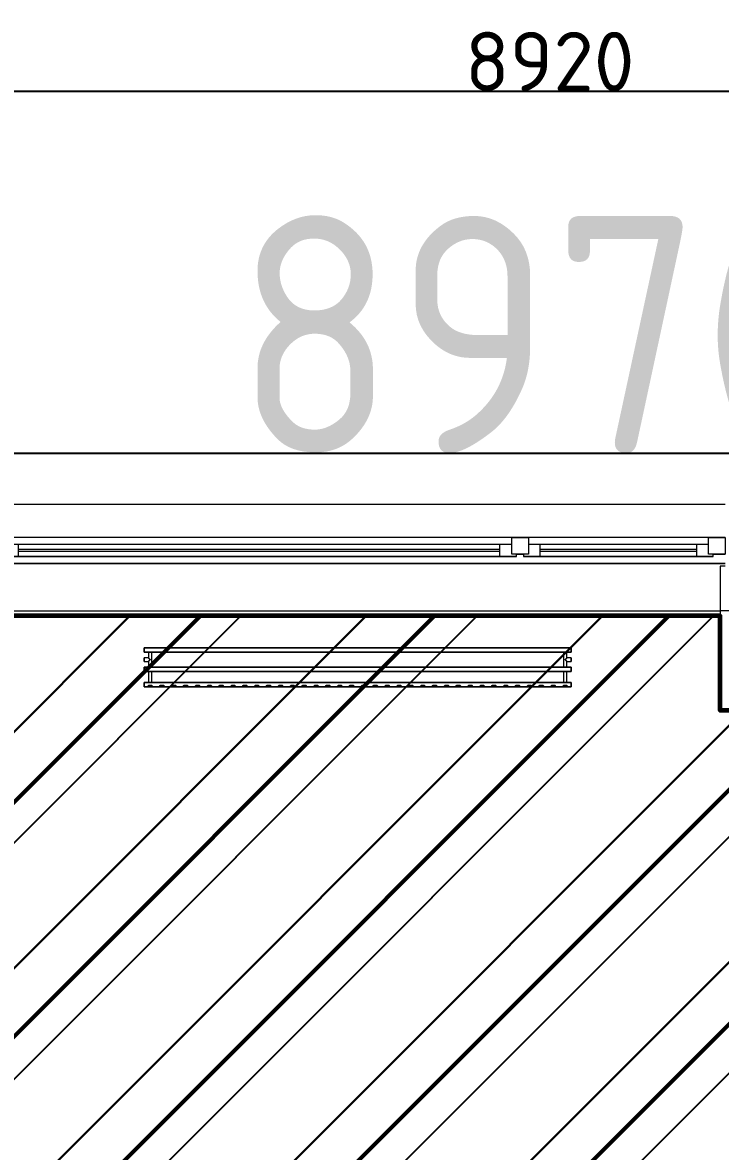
# Model space of a CAD drawing. Header units: millimetres. Extents: x -213911 to 415037, y -3642 to 107391.
# Drawn here: x 44762 to 47705, y 24484 to 29245 of the extents above; entities that cross this region are included whole.
import ezdxf

# ---------------------------------------------------------------- set-up
doc = ezdxf.new("R2010")
doc.units = ezdxf.units.MM
for name, color, linetype, lineweight in [('2)CF1', 5, 'Continuous', 30), ('7.20) Демонтаж монтаж', 5, 'Continuous', 60), ('7.4) Одноур. пот. с утеплителем.', 6, 'Continuous', 50), ('7.5.2) Окраска опуска белая', 220, 'Continuous', 60), ('A-FLOR', 7, 'Continuous', 9), ('A-GLAZ', 7, 'Continuous', 9), ('A-GLAZ-1', 7, 'Continuous', 5), ('A-WALL', 7, 'Continuous', 5), ('I-WALL', 7, 'Continuous', 5)]:
    doc.layers.add(name, color=color, linetype=linetype, lineweight=lineweight)
doc.layers.add('3) CF3 монтаж', color=152, linetype='Continuous')
for name, color, linetype, lineweight, true_color in [('A-WALL-1', 9, 'Continuous', 5, 0x808080), ('A-WALL-FNSH-1', 9, 'Continuous', 5, 0x808080), ('M-EQPM-1', 7, 'Continuous', 9, 0xb2b2b2)]:
    doc.layers.add(name, color=color, linetype=linetype, lineweight=lineweight, true_color=true_color)
doc.styles.add('ISOCPEUR', font='isocpeur.ttf', dxfattribs={"height": 250})
doc.styles.add('ISOCPEUR_4', font='isocpeur.ttf', dxfattribs={"width": 0.9, "height": 1000})
doc.dimstyles.new('ISO-2_0_0_9К_Средний_округл2_1', dxfattribs={"dimscale": 304.8, "dimtxt": 995.981176, "dimasz": 2.46063, "dimexe": 1.968504, "dimexo": 0, "dimgap": 0, "dimtad": 1, "dimdec": 0, "dimrnd": 10, "dimzin": 0, "dimdsep": 46, "dimtxsty": 'ISOCPEUR_4', "dimblk1": 'OBLIQUE', "dimblk2": 'OBLIQUE', "dimsah": 1, "dimcen": 0.09, "dimdle": 1.968504, "dimazin": 0, "dimtfac": 1, "dimtdec": 4, "dimtix": 1, "dimtmove": 0, "dimatfit": 3, "dimfxl": 1, "dimtvp": 1, "dimtolj": 1, "dimtzin": 0, "dimarcsym": 2})
doc.dimstyles.new('ISO-2_5_0_9К_БОЛЬШОЙ_1', dxfattribs={"dimscale": 304.8, "dimtxt": 248.995294, "dimasz": 0.492126, "dimexe": 0.393701, "dimexo": 0.984252, "dimgap": 0, "dimtad": 1, "dimdec": 0, "dimrnd": 10, "dimzin": 0, "dimdsep": 46, "dimtxsty": 'ISOCPEUR', "dimblk1": 'OBLIQUE', "dimblk2": 'OBLIQUE', "dimsah": 1, "dimcen": 0.09, "dimdle": 0.393701, "dimazin": 0, "dimtfac": 1, "dimtdec": 4, "dimtix": 1, "dimtmove": 2, "dimatfit": 3, "dimfxl": 1, "dimtvp": 1, "dimtolj": 1, "dimtzin": 0, "dimarcsym": 2})

# ---------------------------------------------------------------- blocks, each defined once
blk = doc.blocks.new('120_Окно_СКБ_2Ст - 120_Окно_СКБ_2Ст 3100х2500 _мал_створка слева_-22273855-Объем проектирования 1 этажа')
at = {"layer": 'A-GLAZ'}
for p, q in [((-1550, -75), (-1550, -5)), ((-1550, -5), (-1480, -5)), ((-1480, -5), (-1480, -75)), ((650, -35), (-1480, -35)), ((-1480, -35), (-1480, -75)), ((-1430, -85), (-1430, -35)), ((600, -85), (600, -35)), ((650, -75), (650, -5)), ((650, -5), (720, -5)), ((650, -75), (650, -35)), ((720, -5), (720, -75)), ((1480, -35), (720, -35)), ((720, -35), (720, -75)), ((770, -85), (770, -35)), ((1430, -85), (1430, -35)), ((1480, -75), (1480, -5)), ((1480, -5), (1550, -5)), ((1480, -75), (1480, -35)), ((1550, -5), (1550, -75)), ((-1480, -75), (-1550, -75)), ((-1480, -75), (-1500, -75)), ((-1500, -75), (-1500, -85)), ((-1500, -85), (670, -85)), ((670, -85), (-1500, -85)), ((720, -75), (650, -75)), ((670, -75), (650, -75)), ((670, -85), (670, -75)), ((720, -75), (700, -75)), ((700, -75), (700, -85)), ((700, -85), (1500, -85)), ((1500, -85), (700, -85)), ((1550, -75), (1480, -75)), ((1500, -75), (1480, -75)), ((1500, -85), (1500, -75))]:
    blk.add_line(p, q, dxfattribs=at)
at = {"layer": 'A-GLAZ-1'}
for p, q in [((1550, -5), (-1550, -5)), ((-1550, -75), (-1500, -75)), ((-1430, -55), (600, -55)), ((600, -65), (-1430, -65)), ((670, -75), (700, -75)), ((770, -55), (1430, -55)), ((1430, -65), (770, -65)), ((1500, -75), (1550, -75))]:
    blk.add_line(p, q, dxfattribs=at)
blk = doc.blocks.new('radiator_prado_classic_z_tip_30_po exemplyaru - Classic Z Тип 30-500-V248-Объем проектирования 1 этажа')
at = {"layer": 'M-EQPM-1'}
for p, q in [((0, 228), (0, 210)), ((1800, 228), (0, 228)), ((0, 210), (0, 228)), ((0, 228), (12.5, 228)), ((0, 210), (1800, 210)), ((17.8, 210), (0, 210)), ((12.5, 228), (37.5, 228)), ((37.5, 228), (12.5, 228)), ((12.5, 228), (37.5, 228)), ((12.5, 228), (17.5, 223)), ((12.5, 228), (17.5, 223)), ((32.5, 223), (17.5, 223)), ((17.5, 223), (32.5, 223)), ((17.5, 210), (17.5, 164)), ((17.5, 210), (17.5, 164)), ((17.8, 210), (17.5, 210)), ((17.5, 210), (17.8, 210)), ((17.8, 210), (17.5, 210)), ((17.5, 210), (32.5, 210)), ((32.2, 210), (17.8, 210)), ((17.8, 210), (32.2, 210)), ((32.2, 210), (17.8, 210)), ((32.5, 210), (32.2, 210)), ((32.2, 210), (32.5, 210)), ((32.5, 210), (32.2, 210)), ((1767.8, 210), (32.2, 210)), ((32.5, 223), (37.5, 228)), ((37.5, 228), (32.5, 223)), ((32.5, 164), (32.5, 210)), ((32.5, 164), (32.5, 210)), ((37.5, 228), (62.5, 228)), ((62.5, 228), (87.5, 228)), ((87.5, 228), (62.5, 228)), ((62.5, 228), (87.5, 228)), ((62.5, 228), (67.5, 223)), ((62.5, 228), (67.5, 223)), ((82.5, 223), (67.5, 223)), ((67.5, 223), (82.5, 223)), ((82.5, 223), (87.5, 228)), ((87.5, 228), (82.5, 223)), ((87.5, 228), (112.5, 228)), ((112.5, 228), (137.5, 228)), ((137.5, 228), (112.5, 228)), ((112.5, 228), (137.5, 228)), ((112.5, 228), (117.5, 223)), ((112.5, 228), (117.5, 223)), ((132.5, 223), (117.5, 223)), ((117.5, 223), (132.5, 223)), ((132.5, 223), (137.5, 228)), ((137.5, 228), (132.5, 223)), ((137.5, 228), (162.5, 228)), ((162.5, 228), (187.5, 228)), ((187.5, 228), (162.5, 228)), ((162.5, 228), (187.5, 228)), ((162.5, 228), (167.5, 223)), ((162.5, 228), (167.5, 223)), ((182.5, 223), (167.5, 223)), ((167.5, 223), (182.5, 223)), ((182.5, 223), (187.5, 228)), ((187.5, 228), (182.5, 223)), ((187.5, 228), (212.5, 228)), ((212.5, 228), (237.5, 228)), ((237.5, 228), (212.5, 228)), ((212.5, 228), (237.5, 228)), ((212.5, 228), (217.5, 223)), ((212.5, 228), (217.5, 223)), ((232.5, 223), (217.5, 223)), ((217.5, 223), (232.5, 223)), ((232.5, 223), (237.5, 228)), ((237.5, 228), (232.5, 223)), ((237.5, 228), (262.5, 228)), ((262.5, 228), (287.5, 228)), ((287.5, 228), (262.5, 228)), ((262.5, 228), (287.5, 228)), ((262.5, 228), (267.5, 223)), ((262.5, 228), (267.5, 223)), ((282.5, 223), (267.5, 223)), ((267.5, 223), (282.5, 223)), ((282.5, 223), (287.5, 228)), ((287.5, 228), (282.5, 223)), ((287.5, 228), (312.5, 228)), ((312.5, 228), (337.5, 228)), ((337.5, 228), (312.5, 228)), ((312.5, 228), (337.5, 228)), ((312.5, 228), (317.5, 223)), ((312.5, 228), (317.5, 223)), ((332.5, 223), (317.5, 223)), ((317.5, 223), (332.5, 223)), ((332.5, 223), (337.5, 228)), ((337.5, 228), (332.5, 223)), ((337.5, 228), (362.5, 228)), ((362.5, 228), (387.5, 228)), ((387.5, 228), (362.5, 228)), ((362.5, 228), (387.5, 228)), ((362.5, 228), (367.5, 223)), ((362.5, 228), (367.5, 223)), ((382.5, 223), (367.5, 223)), ((367.5, 223), (382.5, 223)), ((382.5, 223), (387.5, 228)), ((387.5, 228), (382.5, 223)), ((387.5, 228), (412.5, 228)), ((412.5, 228), (437.5, 228)), ((437.5, 228), (412.5, 228)), ((412.5, 228), (437.5, 228)), ((412.5, 228), (417.5, 223)), ((412.5, 228), (417.5, 223)), ((432.5, 223), (417.5, 223)), ((417.5, 223), (432.5, 223)), ((432.5, 223), (437.5, 228)), ((437.5, 228), (432.5, 223)), ((437.5, 228), (462.5, 228)), ((462.5, 228), (487.5, 228)), ((487.5, 228), (462.5, 228)), ((462.5, 228), (487.5, 228)), ((462.5, 228), (467.5, 223)), ((462.5, 228), (467.5, 223)), ((482.5, 223), (467.5, 223)), ((467.5, 223), (482.5, 223)), ((482.5, 223), (487.5, 228)), ((487.5, 228), (482.5, 223)), ((487.5, 228), (512.5, 228)), ((512.5, 228), (537.5, 228)), ((537.5, 228), (512.5, 228)), ((512.5, 228), (537.5, 228)), ((512.5, 228), (517.5, 223)), ((512.5, 228), (517.5, 223)), ((532.5, 223), (517.5, 223)), ((517.5, 223), (532.5, 223)), ((532.5, 223), (537.5, 228)), ((537.5, 228), (532.5, 223)), ((537.5, 228), (562.5, 228)), ((562.5, 228), (587.5, 228)), ((587.5, 228), (562.5, 228)), ((562.5, 228), (587.5, 228)), ((562.5, 228), (567.5, 223)), ((562.5, 228), (567.5, 223)), ((582.5, 223), (567.5, 223)), ((567.5, 223), (582.5, 223)), ((582.5, 223), (587.5, 228)), ((587.5, 228), (582.5, 223)), ((587.5, 228), (612.5, 228)), ((612.5, 228), (637.5, 228)), ((637.5, 228), (612.5, 228)), ((612.5, 228), (637.5, 228)), ((612.5, 228), (617.5, 223)), ((612.5, 228), (617.5, 223)), ((632.5, 223), (617.5, 223)), ((617.5, 223), (632.5, 223)), ((632.5, 223), (637.5, 228)), ((637.5, 228), (632.5, 223)), ((637.5, 228), (662.5, 228)), ((662.5, 228), (687.5, 228)), ((687.5, 228), (662.5, 228)), ((662.5, 228), (687.5, 228)), ((662.5, 228), (667.5, 223)), ((662.5, 228), (667.5, 223)), ((682.5, 223), (667.5, 223)), ((667.5, 223), (682.5, 223)), ((682.5, 223), (687.5, 228)), ((687.5, 228), (682.5, 223)), ((687.5, 228), (712.5, 228)), ((712.5, 228), (737.5, 228)), ((737.5, 228), (712.5, 228)), ((712.5, 228), (737.5, 228)), ((712.5, 228), (717.5, 223)), ((712.5, 228), (717.5, 223)), ((732.5, 223), (717.5, 223)), ((717.5, 223), (732.5, 223)), ((732.5, 223), (737.5, 228)), ((737.5, 228), (732.5, 223)), ((737.5, 228), (762.5, 228)), ((762.5, 228), (787.5, 228)), ((787.5, 228), (762.5, 228)), ((762.5, 228), (787.5, 228)), ((762.5, 228), (767.5, 223)), ((762.5, 228), (767.5, 223)), ((782.5, 223), (767.5, 223)), ((767.5, 223), (782.5, 223)), ((782.5, 223), (787.5, 228)), ((787.5, 228), (782.5, 223)), ((787.5, 228), (812.5, 228)), ((812.5, 228), (837.5, 228)), ((837.5, 228), (812.5, 228)), ((812.5, 228), (837.5, 228)), ((812.5, 228), (817.5, 223)), ((812.5, 228), (817.5, 223)), ((832.5, 223), (817.5, 223)), ((817.5, 223), (832.5, 223)), ((832.5, 223), (837.5, 228)), ((837.5, 228), (832.5, 223)), ((837.5, 228), (862.5, 228)), ((862.5, 228), (887.5, 228)), ((887.5, 228), (862.5, 228)), ((862.5, 228), (887.5, 228)), ((862.5, 228), (867.5, 223)), ((862.5, 228), (867.5, 223)), ((882.5, 223), (867.5, 223)), ((867.5, 223), (882.5, 223)), ((882.5, 223), (887.5, 228)), ((887.5, 228), (882.5, 223)), ((887.5, 228), (912.5, 228)), ((937.5, 228), (912.5, 228)), ((912.5, 228), (937.5, 228)), ((912.5, 228), (917.5, 223)), ((912.5, 228), (917.5, 223)), ((913.9, 228), (937.5, 228)), ((932.5, 223), (917.5, 223)), ((917.5, 223), (932.5, 223)), ((932.5, 223), (937.5, 228)), ((937.5, 228), (932.5, 223)), ((937.5, 228), (962.5, 228)), ((962.5, 228), (987.5, 228)), ((987.5, 228), (962.5, 228)), ((962.5, 228), (987.5, 228)), ((962.5, 228), (967.5, 223)), ((962.5, 228), (967.5, 223)), ((982.5, 223), (967.5, 223)), ((967.5, 223), (982.5, 223)), ((982.5, 223), (987.5, 228)), ((987.5, 228), (982.5, 223)), ((987.5, 228), (1012.5, 228)), ((1012.5, 228), (1037.5, 228)), ((1037.5, 228), (1012.5, 228)), ((1012.5, 228), (1037.5, 228)), ((1012.5, 228), (1017.5, 223)), ((1012.5, 228), (1017.5, 223)), ((1032.5, 223), (1017.5, 223)), ((1017.5, 223), (1032.5, 223)), ((1032.5, 223), (1037.5, 228)), ((1037.5, 228), (1032.5, 223)), ((1037.5, 228), (1062.5, 228)), ((1062.5, 228), (1087.5, 228)), ((1087.5, 228), (1062.5, 228)), ((1062.5, 228), (1087.5, 228)), ((1062.5, 228), (1067.5, 223)), ((1062.5, 228), (1067.5, 223)), ((1082.5, 223), (1067.5, 223)), ((1067.5, 223), (1082.5, 223)), ((1082.5, 223), (1087.5, 228)), ((1087.5, 228), (1082.5, 223)), ((1087.5, 228), (1112.5, 228)), ((1112.5, 228), (1137.5, 228)), ((1137.5, 228), (1112.5, 228)), ((1112.5, 228), (1137.5, 228)), ((1112.5, 228), (1117.5, 223)), ((1112.5, 228), (1117.5, 223)), ((1132.5, 223), (1117.5, 223)), ((1117.5, 223), (1132.5, 223)), ((1132.5, 223), (1137.5, 228)), ((1137.5, 228), (1132.5, 223)), ((1137.5, 228), (1162.5, 228)), ((1162.5, 228), (1187.5, 228)), ((1187.5, 228), (1162.5, 228)), ((1162.5, 228), (1187.5, 228)), ((1162.5, 228), (1167.5, 223)), ((1162.5, 228), (1167.5, 223)), ((1182.5, 223), (1167.5, 223)), ((1167.5, 223), (1182.5, 223)), ((1182.5, 223), (1187.5, 228)), ((1187.5, 228), (1182.5, 223)), ((1187.5, 228), (1212.5, 228)), ((1212.5, 228), (1237.5, 228)), ((1237.5, 228), (1212.5, 228)), ((1212.5, 228), (1237.5, 228)), ((1212.5, 228), (1217.5, 223)), ((1212.5, 228), (1217.5, 223)), ((1232.5, 223), (1217.5, 223)), ((1217.5, 223), (1232.5, 223)), ((1232.5, 223), (1237.5, 228)), ((1237.5, 228), (1232.5, 223)), ((1237.5, 228), (1262.5, 228)), ((1262.5, 228), (1287.5, 228)), ((1287.5, 228), (1262.5, 228)), ((1262.5, 228), (1287.5, 228)), ((1262.5, 228), (1267.5, 223)), ((1262.5, 228), (1267.5, 223)), ((1282.5, 223), (1267.5, 223)), ((1267.5, 223), (1282.5, 223)), ((1282.5, 223), (1287.5, 228)), ((1287.5, 228), (1282.5, 223)), ((1287.5, 228), (1312.5, 228)), ((1312.5, 228), (1337.5, 228)), ((1337.5, 228), (1312.5, 228)), ((1312.5, 228), (1337.5, 228)), ((1312.5, 228), (1317.5, 223)), ((1312.5, 228), (1317.5, 223)), ((1332.5, 223), (1317.5, 223)), ((1317.5, 223), (1332.5, 223)), ((1332.5, 223), (1337.5, 228)), ((1337.5, 228), (1332.5, 223)), ((1337.5, 228), (1362.5, 228)), ((1362.5, 228), (1387.5, 228)), ((1387.5, 228), (1362.5, 228)), ((1362.5, 228), (1387.5, 228)), ((1362.5, 228), (1367.5, 223)), ((1362.5, 228), (1367.5, 223)), ((1382.5, 223), (1367.5, 223)), ((1367.5, 223), (1382.5, 223)), ((1382.5, 223), (1387.5, 228)), ((1387.5, 228), (1382.5, 223)), ((1387.5, 228), (1412.5, 228)), ((1412.5, 228), (1437.5, 228)), ((1437.5, 228), (1412.5, 228)), ((1412.5, 228), (1437.5, 228)), ((1412.5, 228), (1417.5, 223)), ((1412.5, 228), (1417.5, 223)), ((1432.5, 223), (1417.5, 223)), ((1417.5, 223), (1432.5, 223)), ((1432.5, 223), (1437.5, 228)), ((1437.5, 228), (1432.5, 223)), ((1437.5, 228), (1462.5, 228)), ((1462.5, 228), (1487.5, 228)), ((1487.5, 228), (1462.5, 228)), ((1462.5, 228), (1487.5, 228)), ((1462.5, 228), (1467.5, 223)), ((1462.5, 228), (1467.5, 223)), ((1482.5, 223), (1467.5, 223)), ((1467.5, 223), (1482.5, 223)), ((1482.5, 223), (1487.5, 228)), ((1487.5, 228), (1482.5, 223)), ((1487.5, 228), (1512.5, 228)), ((1512.5, 228), (1537.5, 228)), ((1537.5, 228), (1512.5, 228)), ((1512.5, 228), (1537.5, 228)), ((1512.5, 228), (1517.5, 223)), ((1512.5, 228), (1517.5, 223)), ((1532.5, 223), (1517.5, 223)), ((1517.5, 223), (1532.5, 223)), ((1532.5, 223), (1537.5, 228)), ((1537.5, 228), (1532.5, 223)), ((1537.5, 228), (1562.5, 228)), ((1562.5, 228), (1587.5, 228)), ((1587.5, 228), (1562.5, 228)), ((1562.5, 228), (1587.5, 228)), ((1562.5, 228), (1567.5, 223)), ((1562.5, 228), (1567.5, 223)), ((1582.5, 223), (1567.5, 223)), ((1567.5, 223), (1582.5, 223)), ((1582.5, 223), (1587.5, 228)), ((1587.5, 228), (1582.5, 223)), ((1587.5, 228), (1612.5, 228)), ((1612.5, 228), (1637.5, 228)), ((1637.5, 228), (1612.5, 228)), ((1612.5, 228), (1637.5, 228)), ((1612.5, 228), (1617.5, 223)), ((1612.5, 228), (1617.5, 223)), ((1632.5, 223), (1617.5, 223)), ((1617.5, 223), (1632.5, 223)), ((1632.5, 223), (1637.5, 228)), ((1637.5, 228), (1632.5, 223)), ((1637.5, 228), (1662.5, 228)), ((1662.5, 228), (1687.5, 228)), ((1687.5, 228), (1662.5, 228)), ((1662.5, 228), (1687.5, 228)), ((1662.5, 228), (1667.5, 223)), ((1662.5, 228), (1667.5, 223)), ((1682.5, 223), (1667.5, 223)), ((1667.5, 223), (1682.5, 223)), ((1682.5, 223), (1687.5, 228)), ((1687.5, 228), (1682.5, 223)), ((1687.5, 228), (1712.5, 228)), ((1712.5, 228), (1737.5, 228)), ((1737.5, 228), (1712.5, 228)), ((1712.5, 228), (1737.5, 228)), ((1712.5, 228), (1717.5, 223)), ((1712.5, 228), (1717.5, 223)), ((1732.5, 223), (1717.5, 223)), ((1717.5, 223), (1732.5, 223)), ((1732.5, 223), (1737.5, 228)), ((1737.5, 228), (1732.5, 223)), ((1737.5, 228), (1762.5, 228)), ((1762.5, 228), (1787.5, 228)), ((1787.5, 228), (1762.5, 228)), ((1762.5, 228), (1787.5, 228)), ((1762.5, 228), (1767.5, 223)), ((1762.5, 228), (1767.5, 223)), ((1782.5, 223), (1767.5, 223)), ((1767.5, 223), (1782.5, 223)), ((1767.5, 210), (1767.5, 164)), ((1767.5, 210), (1767.5, 164)), ((1767.8, 210), (1767.5, 210)), ((1767.5, 210), (1782.5, 210)), ((1767.8, 210), (1767.5, 210)), ((1767.5, 210), (1767.8, 210)), ((1782.2, 210), (1767.8, 210)), ((1782.2, 210), (1767.8, 210)), ((1767.8, 210), (1782.2, 210)), ((1782.5, 210), (1782.2, 210)), ((1782.5, 210), (1782.2, 210)), ((1782.2, 210), (1782.5, 210)), ((1800, 210), (1782.2, 210)), ((1782.5, 223), (1787.5, 228)), ((1787.5, 228), (1782.5, 223)), ((1782.5, 164), (1782.5, 210)), ((1782.5, 164), (1782.5, 210)), ((1787.5, 228), (1800, 228)), ((1800, 210), (1800, 228)), ((1800, 228), (1800, 210)), ((1800, 164), (0, 164)), ((0, 164), (0, 146)), ((0, 146), (0, 164)), ((0, 164), (17.8, 164)), ((0, 146), (1800, 146)), ((18.5, 146), (0, 146)), ((17.8, 164), (17.5, 164)), ((17.5, 164), (17.8, 164)), ((17.8, 164), (17.5, 164)), ((17.5, 164), (32.5, 164)), ((17.5, 146), (17.5, 121.5)), ((17.5, 146), (17.5, 121.5)), ((17.5, 146), (18.5, 146)), ((18.5, 146), (17.5, 146)), ((17.5, 146), (18.5, 146)), ((32.5, 146), (17.5, 146)), ((32.2, 164), (17.8, 164)), ((17.8, 164), (32.2, 164)), ((32.2, 164), (17.8, 164)), ((18.5, 146), (32.2, 146)), ((32.2, 146), (18.5, 146)), ((18.5, 146), (32.2, 146)), ((32.5, 164), (32.2, 164)), ((32.2, 164), (32.5, 164)), ((32.5, 164), (32.2, 164)), ((32.2, 164), (1767.8, 164)), ((32.2, 146), (32.5, 146)), ((32.5, 146), (32.2, 146)), ((32.2, 146), (32.5, 146)), ((1767.8, 146), (32.2, 146)), ((32.5, 82), (32.5, 146)), ((32.5, 82), (32.5, 146)), ((1767.8, 164), (1767.5, 164)), ((1767.5, 164), (1782.5, 164)), ((1767.8, 164), (1767.5, 164)), ((1767.5, 164), (1767.8, 164)), ((1767.5, 146), (1767.5, 82)), ((1767.5, 146), (1767.5, 82)), ((1767.5, 146), (1767.8, 146)), ((1782.5, 146), (1767.5, 146)), ((1767.5, 146), (1767.8, 146)), ((1767.8, 146), (1767.5, 146)), ((1782.2, 164), (1767.8, 164)), ((1782.2, 164), (1767.8, 164)), ((1767.8, 164), (1782.2, 164)), ((1767.8, 146), (1781.5, 146)), ((1767.8, 146), (1781.5, 146)), ((1781.5, 146), (1767.8, 146)), ((1781.5, 146), (1782.5, 146)), ((1781.5, 146), (1782.5, 146)), ((1782.5, 146), (1781.5, 146)), ((1800, 146), (1781.5, 146)), ((1782.5, 164), (1782.2, 164)), ((1782.5, 164), (1782.2, 164)), ((1782.2, 164), (1782.5, 164)), ((1782.2, 164), (1800, 164)), ((1782.5, 121.5), (1782.5, 146)), ((1782.5, 121.5), (1782.5, 146)), ((1800, 146), (1800, 164)), ((1800, 164), (1800, 146)), ((17.5, 121.5), (0, 121.5)), ((17.5, 121.5), (0, 121.5)), ((0, 121.5), (0, 120.5)), ((0, 106.5), (0, 121.5)), ((0, 120.5), (0, 107.5)), ((0, 120.5), (0, 119.3)), ((0, 114), (0, 120.5)), ((0, 120.5), (0, 120.5)), ((0, 119.3), (0, 117.8)), ((0, 117.8), (0, 114)), ((0, 114), (0, 110.3)), ((0, 107.5), (0, 114)), ((0, 110.3), (0, 108.7)), ((0, 108.7), (0, 107.5)), ((0, 107.5), (0, 106.5)), ((0, 107.5), (0, 107.5)), ((0, 106.5), (17.5, 106.5)), ((0, 106.5), (17.5, 106.5)), ((17.5, 106.5), (17.5, 82)), ((17.5, 106.5), (17.5, 82)), ((1800, 121.5), (1782.5, 121.5)), ((1800, 121.5), (1782.5, 121.5)), ((1782.5, 82), (1782.5, 106.5)), ((1782.5, 106.5), (1800, 106.5)), ((1782.5, 82), (1782.5, 106.5)), ((1782.5, 106.5), (1800, 106.5)), ((1800, 121.5), (1800, 106.5)), ((1800, 120.5), (1800, 121.5)), ((1800, 121.5), (1800, 120.5)), ((1800, 120.5), (1800, 121.5)), ((1800, 107.5), (1800, 120.5)), ((1800, 120.5), (1800, 107.5)), ((1800, 107.5), (1800, 120.5)), ((1800, 106.5), (1800, 107.5)), ((1800, 107.5), (1800, 106.5)), ((1800, 106.5), (1800, 107.5)), ((1800, 82), (0, 82)), ((0, 82), (0, 64)), ((0, 64), (0, 82)), ((0, 82), (18.5, 82)), ((1800, 64), (0, 64)), ((0, 64), (1800, 64)), ((18.5, 82), (17.5, 82)), ((17.5, 82), (18.5, 82)), ((18.5, 82), (17.5, 82)), ((17.5, 82), (32.5, 82)), ((32.2, 82), (18.5, 82)), ((18.5, 82), (32.2, 82)), ((32.2, 82), (18.5, 82)), ((32.5, 82), (32.2, 82)), ((32.2, 82), (32.5, 82)), ((32.5, 82), (32.2, 82)), ((32.2, 82), (1767.8, 82)), ((1767.8, 82), (1767.5, 82)), ((1767.5, 82), (1782.5, 82)), ((1767.8, 82), (1767.5, 82)), ((1767.5, 82), (1767.8, 82)), ((1781.5, 82), (1767.8, 82)), ((1781.5, 82), (1767.8, 82)), ((1767.8, 82), (1781.5, 82)), ((1782.5, 82), (1781.5, 82)), ((1782.5, 82), (1781.5, 82)), ((1781.5, 82), (1782.5, 82)), ((1781.5, 82), (1800, 82)), ((1800, 64), (1800, 82)), ((1800, 82), (1800, 64))]:
    blk.add_line(p, q, dxfattribs=at)
for points, knots in [([(18.5, 120.5), (18.4, 120.6), (18.3, 120.7), (18.1, 120.9), (17.9, 121.1), (17.8, 121.2), (17.7, 121.3), (17.5, 121.5), (17.5, 121.5), (17.5, 121.5)], [0.7142857, 0.7142857, 0.7142857, 0.7142857, 0.75, 0.7857143, 0.8214286, 0.8571429, 0.8928571, 0.9285714, 1, 1, 1, 1]), ([(17.5, 121.5), (17.5, 121.5), (17.5, 121.5), (17.7, 121.3), (17.8, 121.2), (17.9, 121.1), (18.1, 120.9), (18.3, 120.7), (18.4, 120.6), (18.5, 120.5)], [0, 0, 0, 0, 0.0714286, 0.1071429, 0.1428571, 0.1785714, 0.2142857, 0.25, 0.2857143, 0.2857143, 0.2857143, 0.2857143]), ([(17.5, 121.5), (17.5, 121.5), (17.5, 121.5), (17.7, 121.3), (17.8, 121.2), (17.9, 121.1), (18.1, 120.9), (18.3, 120.7), (18.4, 120.6), (18.5, 120.5)], [0, 0, 0, 0, 0.0714286, 0.1071429, 0.1428571, 0.1785714, 0.2142857, 0.25, 0.2857143, 0.2857143, 0.2857143, 0.2857143]), ([(25, 114), (24.5, 114.5), (23.6, 115.4), (22.4, 116.6), (21.6, 117.4), (21.1, 117.9), (20.8, 118.2), (20.5, 118.5), (20.2, 118.8), (19.8, 119.1), (19.6, 119.4), (19.3, 119.7), (19, 120), (18.7, 120.3), (18.5, 120.5), (18.3, 120.7), (18.1, 120.9), (17.9, 121.1), (17.8, 121.2), (17.7, 121.3), (17.5, 121.5), (17.5, 121.5), (17.5, 121.5)], [0, 0, 0, 0, 0.142857, 0.285714, 0.357143, 0.392857, 0.428571, 0.464286, 0.5, 0.535714, 0.571429, 0.607143, 0.642857, 0.678571, 0.714286, 0.75, 0.785714, 0.821429, 0.857143, 0.892857, 0.928571, 1, 1, 1, 1]), ([(17.5, 106.5), (17.5, 106.5), (17.5, 106.5), (17.7, 106.7), (17.8, 106.8), (17.9, 106.9), (18.1, 107.1), (18.3, 107.3), (18.5, 107.5), (18.7, 107.7), (19, 108), (19.3, 108.3), (19.6, 108.6), (19.8, 108.9), (20.3, 109.3), (20.7, 109.7), (21.1, 110.1), (21.6, 110.6), (22.4, 111.4), (23.6, 112.6), (24.5, 113.5), (25, 114)], [0, 0, 0, 0, 0.071429, 0.107143, 0.142857, 0.178571, 0.214286, 0.25, 0.285714, 0.321429, 0.357143, 0.392857, 0.428571, 0.464286, 0.5, 0.571429, 0.607143, 0.642857, 0.714286, 0.857143, 1, 1, 1, 1]), ([(17.5, 106.5), (17.5, 106.5), (17.5, 106.5), (17.7, 106.7), (17.8, 106.8), (17.9, 106.9), (18.1, 107.1), (18.3, 107.3), (18.4, 107.4), (18.5, 107.5)], [0, 0, 0, 0, 0.0714286, 0.1071429, 0.1428571, 0.1785714, 0.2142857, 0.25, 0.2857143, 0.2857143, 0.2857143, 0.2857143]), ([(18.5, 107.5), (18.4, 107.4), (18.3, 107.3), (18.1, 107.1), (17.9, 106.9), (17.8, 106.8), (17.7, 106.7), (17.5, 106.5), (17.5, 106.5), (17.5, 106.5)], [0.7142857, 0.7142857, 0.7142857, 0.7142857, 0.75, 0.7857143, 0.8214286, 0.8571429, 0.8928571, 0.9285714, 1, 1, 1, 1]), ([(18.5, 107.5), (18.4, 107.4), (18.3, 107.3), (18.1, 107.1), (17.9, 106.9), (17.8, 106.8), (17.7, 106.7), (17.5, 106.5), (17.5, 106.5), (17.5, 106.5)], [0.7142857, 0.7142857, 0.7142857, 0.7142857, 0.75, 0.7857143, 0.8214286, 0.8571429, 0.8928571, 0.9285714, 1, 1, 1, 1]), ([(22.1, 116.9), (21.9, 117.1), (21.6, 117.4), (21.1, 117.9), (20.8, 118.2), (20.5, 118.5), (20.2, 118.8), (19.9, 119.2), (19.7, 119.3), (19.6, 119.4)], [0.2857143, 0.2857143, 0.2857143, 0.2857143, 0.3571429, 0.3928571, 0.4285714, 0.4642857, 0.5, 0.5357143, 0.5714286, 0.5714286, 0.5714286, 0.5714286]), ([(19.6, 119.4), (19.7, 119.3), (19.9, 119.2), (20.3, 118.7), (20.7, 118.3), (21.1, 117.9), (21.6, 117.4), (21.9, 117.1), (22.1, 116.9)], [0.4285714, 0.4285714, 0.4285714, 0.4285714, 0.4642857, 0.5, 0.5714286, 0.6071429, 0.6428571, 0.7142857, 0.7142857, 0.7142857, 0.7142857]), ([(19.6, 119.4), (19.7, 119.3), (19.8, 119.1), (20.3, 118.7), (20.7, 118.3), (21.1, 117.9), (21.6, 117.4), (21.9, 117.1), (22.1, 116.9)], [0.4285714, 0.4285714, 0.4285714, 0.4285714, 0.4642857, 0.5, 0.5714286, 0.6071429, 0.6428571, 0.7142857, 0.7142857, 0.7142857, 0.7142857]), ([(19.6, 108.6), (19.7, 108.7), (19.9, 108.8), (20.3, 109.3), (20.7, 109.7), (21.1, 110.1), (21.6, 110.6), (21.9, 110.9), (22.1, 111.1)], [0.4285714, 0.4285714, 0.4285714, 0.4285714, 0.4642857, 0.5, 0.5714286, 0.6071429, 0.6428571, 0.7142857, 0.7142857, 0.7142857, 0.7142857]), ([(22.1, 111.1), (21.9, 110.9), (21.6, 110.6), (21.1, 110.1), (20.8, 109.8), (20.5, 109.5), (20.2, 109.2), (19.9, 108.8), (19.7, 108.7), (19.6, 108.6)], [0.2857143, 0.2857143, 0.2857143, 0.2857143, 0.3571429, 0.3928571, 0.4285714, 0.4642857, 0.5, 0.5357143, 0.5714286, 0.5714286, 0.5714286, 0.5714286]), ([(22.1, 111.1), (21.9, 110.9), (21.6, 110.6), (21.1, 110.1), (20.8, 109.8), (20.5, 109.5), (20.2, 109.2), (19.8, 108.9), (19.7, 108.7), (19.6, 108.6)], [0.2857143, 0.2857143, 0.2857143, 0.2857143, 0.3571429, 0.3928571, 0.4285714, 0.4642857, 0.5, 0.5357143, 0.5714286, 0.5714286, 0.5714286, 0.5714286]), ([(1775, 114), (1775.5, 114.5), (1776.4, 115.4), (1777.6, 116.6), (1778.4, 117.4), (1778.9, 117.9), (1779.2, 118.2), (1779.5, 118.5), (1779.8, 118.8), (1780.1, 119.2), (1780.4, 119.4), (1780.7, 119.7), (1781, 120), (1781.3, 120.3), (1781.5, 120.5), (1781.7, 120.7), (1781.9, 120.9), (1782.1, 121.1), (1782.2, 121.2), (1782.3, 121.3), (1782.5, 121.5), (1782.5, 121.5), (1782.5, 121.5)], [0, 0, 0, 0, 0.142857, 0.285714, 0.357143, 0.392857, 0.428571, 0.464286, 0.5, 0.535714, 0.571429, 0.607143, 0.642857, 0.678571, 0.714286, 0.75, 0.785714, 0.821429, 0.857143, 0.892857, 0.928571, 1, 1, 1, 1]), ([(1782.5, 106.5), (1782.5, 106.5), (1782.5, 106.5), (1782.3, 106.7), (1782.2, 106.8), (1782.1, 106.9), (1781.9, 107.1), (1781.7, 107.3), (1781.5, 107.5), (1781.3, 107.7), (1781, 108), (1780.7, 108.3), (1780.4, 108.6), (1780.1, 108.8), (1779.7, 109.3), (1779.3, 109.7), (1778.9, 110.1), (1778.4, 110.6), (1777.6, 111.4), (1776.4, 112.6), (1775.5, 113.5), (1775, 114)], [0, 0, 0, 0, 0.071429, 0.107143, 0.142857, 0.178571, 0.214286, 0.25, 0.285714, 0.321429, 0.357143, 0.392857, 0.428571, 0.464286, 0.5, 0.571429, 0.607143, 0.642857, 0.714286, 0.857143, 1, 1, 1, 1]), ([(1780.4, 119.4), (1780.3, 119.3), (1780.1, 119.2), (1779.7, 118.7), (1779.3, 118.3), (1778.9, 117.9), (1778.4, 117.4), (1778.1, 117.1), (1777.9, 116.9)], [0.4285714, 0.4285714, 0.4285714, 0.4285714, 0.4642857, 0.5, 0.5714286, 0.6071429, 0.6428571, 0.7142857, 0.7142857, 0.7142857, 0.7142857]), ([(1780.4, 119.4), (1780.3, 119.3), (1780.1, 119.2), (1779.7, 118.7), (1779.3, 118.3), (1778.9, 117.9), (1778.4, 117.4), (1778.1, 117.1), (1777.9, 116.9)], [0.4285714, 0.4285714, 0.4285714, 0.4285714, 0.4642857, 0.5, 0.5714286, 0.6071429, 0.6428571, 0.7142857, 0.7142857, 0.7142857, 0.7142857]), ([(1777.9, 116.9), (1778.1, 117.1), (1778.4, 117.4), (1778.9, 117.9), (1779.2, 118.2), (1779.5, 118.5), (1779.8, 118.8), (1780.1, 119.2), (1780.3, 119.3), (1780.4, 119.4)], [0.2857143, 0.2857143, 0.2857143, 0.2857143, 0.3571429, 0.3928571, 0.4285714, 0.4642857, 0.5, 0.5357143, 0.5714286, 0.5714286, 0.5714286, 0.5714286]), ([(1777.9, 111.1), (1778.1, 110.9), (1778.4, 110.6), (1778.9, 110.1), (1779.2, 109.8), (1779.5, 109.5), (1779.8, 109.2), (1780.1, 108.8), (1780.3, 108.7), (1780.4, 108.6)], [0.2857143, 0.2857143, 0.2857143, 0.2857143, 0.3571429, 0.3928571, 0.4285714, 0.4642857, 0.5, 0.5357143, 0.5714286, 0.5714286, 0.5714286, 0.5714286]), ([(1777.9, 111.1), (1778.1, 110.9), (1778.4, 110.6), (1778.9, 110.1), (1779.2, 109.8), (1779.5, 109.5), (1779.8, 109.2), (1780.1, 108.8), (1780.3, 108.7), (1780.4, 108.6)], [0.2857143, 0.2857143, 0.2857143, 0.2857143, 0.3571429, 0.3928571, 0.4285714, 0.4642857, 0.5, 0.5357143, 0.5714286, 0.5714286, 0.5714286, 0.5714286]), ([(1780.4, 108.6), (1780.3, 108.7), (1780.1, 108.8), (1779.7, 109.3), (1779.3, 109.7), (1778.9, 110.1), (1778.4, 110.6), (1778.1, 110.9), (1777.9, 111.1)], [0.4285714, 0.4285714, 0.4285714, 0.4285714, 0.4642857, 0.5, 0.5714286, 0.6071429, 0.6428571, 0.7142857, 0.7142857, 0.7142857, 0.7142857]), ([(1782.5, 121.5), (1782.5, 121.5), (1782.5, 121.5), (1782.3, 121.3), (1782.2, 121.2), (1782.1, 121.1), (1781.9, 120.9), (1781.7, 120.7), (1781.6, 120.6), (1781.5, 120.5)], [0, 0, 0, 0, 0.0714286, 0.1071429, 0.1428571, 0.1785714, 0.2142857, 0.25, 0.2857143, 0.2857143, 0.2857143, 0.2857143]), ([(1782.5, 121.5), (1782.5, 121.5), (1782.5, 121.5), (1782.3, 121.3), (1782.2, 121.2), (1782.1, 121.1), (1781.9, 120.9), (1781.7, 120.7), (1781.6, 120.6), (1781.5, 120.5)], [0, 0, 0, 0, 0.0714286, 0.1071429, 0.1428571, 0.1785714, 0.2142857, 0.25, 0.2857143, 0.2857143, 0.2857143, 0.2857143]), ([(1781.5, 120.5), (1781.6, 120.6), (1781.7, 120.7), (1781.9, 120.9), (1782.1, 121.1), (1782.2, 121.2), (1782.3, 121.3), (1782.5, 121.5), (1782.5, 121.5), (1782.5, 121.5)], [0.7142857, 0.7142857, 0.7142857, 0.7142857, 0.75, 0.7857143, 0.8214286, 0.8571429, 0.8928571, 0.9285714, 1, 1, 1, 1]), ([(1781.5, 107.5), (1781.6, 107.4), (1781.7, 107.3), (1781.9, 107.1), (1782.1, 106.9), (1782.2, 106.8), (1782.3, 106.7), (1782.5, 106.5), (1782.5, 106.5), (1782.5, 106.5)], [0.7142857, 0.7142857, 0.7142857, 0.7142857, 0.75, 0.7857143, 0.8214286, 0.8571429, 0.8928571, 0.9285714, 1, 1, 1, 1]), ([(1781.5, 107.5), (1781.6, 107.4), (1781.7, 107.3), (1781.9, 107.1), (1782.1, 106.9), (1782.2, 106.8), (1782.3, 106.7), (1782.5, 106.5), (1782.5, 106.5), (1782.5, 106.5)], [0.7142857, 0.7142857, 0.7142857, 0.7142857, 0.75, 0.7857143, 0.8214286, 0.8571429, 0.8928571, 0.9285714, 1, 1, 1, 1]), ([(1782.5, 106.5), (1782.5, 106.5), (1782.5, 106.5), (1782.3, 106.7), (1782.2, 106.8), (1782.1, 106.9), (1781.9, 107.1), (1781.7, 107.3), (1781.6, 107.4), (1781.5, 107.5)], [0, 0, 0, 0, 0.0714286, 0.1071429, 0.1428571, 0.1785714, 0.2142857, 0.25, 0.2857143, 0.2857143, 0.2857143, 0.2857143])]:
    blk.add_open_spline(points, degree=3, knots=knots, dxfattribs=at)
for points in [[(19.6, 119.4), (19.5, 119.5), (19.3, 119.7), (19, 120), (18.7, 120.3), (18.6, 120.4), (18.5, 120.5)], [(18.5, 120.5), (18.6, 120.4), (18.7, 120.3), (19, 120), (19.3, 119.7), (19.5, 119.5), (19.6, 119.4)], [(18.5, 120.5), (18.6, 120.4), (18.7, 120.3), (19, 120), (19.3, 119.7), (19.5, 119.5), (19.6, 119.4)], [(18.5, 107.5), (18.6, 107.6), (18.7, 107.7), (19, 108), (19.3, 108.3), (19.5, 108.5), (19.6, 108.6)], [(19.6, 108.6), (19.5, 108.5), (19.3, 108.3), (19, 108), (18.7, 107.7), (18.6, 107.6), (18.5, 107.5)], [(19.6, 108.6), (19.5, 108.5), (19.3, 108.3), (19, 108), (18.7, 107.7), (18.6, 107.6), (18.5, 107.5)], [(25, 114), (24.5, 114.5), (23.6, 115.4), (22.6, 116.4), (22.1, 116.9)], [(22.1, 116.9), (22.6, 116.4), (23.6, 115.4), (24.5, 114.5), (25, 114)], [(22.1, 116.9), (22.6, 116.4), (23.6, 115.4), (24.5, 114.5), (25, 114)], [(22.1, 111.1), (22.6, 111.6), (23.6, 112.6), (24.5, 113.5), (25, 114)], [(25, 114), (24.5, 113.5), (23.6, 112.6), (22.6, 111.6), (22.1, 111.1)], [(25, 114), (24.5, 113.5), (23.6, 112.6), (22.6, 111.6), (22.1, 111.1)], [(1777.9, 116.9), (1777.4, 116.4), (1776.4, 115.4), (1775.5, 114.5), (1775, 114)], [(1777.9, 116.9), (1777.4, 116.4), (1776.4, 115.4), (1775.5, 114.5), (1775, 114)], [(1775, 114), (1775.5, 114.5), (1776.4, 115.4), (1777.4, 116.4), (1777.9, 116.9)], [(1775, 114), (1775.5, 113.5), (1776.4, 112.6), (1777.4, 111.6), (1777.9, 111.1)], [(1775, 114), (1775.5, 113.5), (1776.4, 112.6), (1777.4, 111.6), (1777.9, 111.1)], [(1777.9, 111.1), (1777.4, 111.6), (1776.4, 112.6), (1775.5, 113.5), (1775, 114)], [(1781.5, 120.5), (1781.4, 120.4), (1781.3, 120.3), (1781, 120), (1780.7, 119.7), (1780.5, 119.5), (1780.4, 119.4)], [(1781.5, 120.5), (1781.4, 120.4), (1781.3, 120.3), (1781, 120), (1780.7, 119.7), (1780.5, 119.5), (1780.4, 119.4)], [(1780.4, 119.4), (1780.5, 119.5), (1780.7, 119.7), (1781, 120), (1781.3, 120.3), (1781.4, 120.4), (1781.5, 120.5)], [(1780.4, 108.6), (1780.5, 108.5), (1780.7, 108.3), (1781, 108), (1781.3, 107.7), (1781.4, 107.6), (1781.5, 107.5)], [(1780.4, 108.6), (1780.5, 108.5), (1780.7, 108.3), (1781, 108), (1781.3, 107.7), (1781.4, 107.6), (1781.5, 107.5)], [(1781.5, 107.5), (1781.4, 107.6), (1781.3, 107.7), (1781, 108), (1780.7, 108.3), (1780.5, 108.5), (1780.4, 108.6)]]:
    blk.add_open_spline(points, degree=3, dxfattribs=at)
blk = doc.blocks.new('_Oblique')
at = {"color": 0, "linetype": 'ByBlock', "lineweight": -2}
blk.add_line((-0.5, -0.5), (0.5, 0.5), dxfattribs=at)
blk = doc.blocks.new('*D2128')
at = {"color": 0, "lineweight": -2, "transparency": 16777216}
for p, q in [((42524.7, 26663.9), (42524.7, 29076.4)), ((51444.7, 26641.9), (51444.7, 29076.4)), ((42404.7, 28956.4), (51564.7, 28956.4))]:
    blk.add_line(p, q, dxfattribs=at)
at = {"layer": 'Defpoints', "color": 0, "transparency": 16777216}
for p in [(51444.7, 28956.4), (42524.7, 26363.9), (51444.7, 26341.9)]:
    blk.add_point(p, dxfattribs=at)
at = {"color": 0, "lineweight": -2, "transparency": 16777216, "xscale": 150, "yscale": 150, "zscale": 150, "rotation": 180}
blk.add_blockref('_Oblique', (42524.7, 28956.4), dxfattribs=at)
at = {"color": 0, "lineweight": -2, "transparency": 16777216, "xscale": 150, "yscale": 150, "zscale": 150}
blk.add_blockref('_Oblique', (51444.7, 28956.4), dxfattribs=at)
at = {"color": 0, "transparency": 16777216, "insert": (46984.7, 29081.4), "char_height": 250, "attachment_point": 5, "style": 'ISOCPEUR'}
blk.add_mtext('\\A1;8920', dxfattribs=at)
blk = doc.blocks.new('*D2164')
at = {"layer": '7.4) Одноур. пот. с утеплителем.', "color": 0, "lineweight": -2, "transparency": 16777216}
for p, q in [((36794.8, 27343.9), (36794.8, 12524.5)), ((42845.2, 26743.9), (36194.8, 26743.9)), ((45995.7, 13124.5), (36194.8, 13124.5))]:
    blk.add_line(p, q, dxfattribs=at)
at = {"layer": 'Defpoints', "color": 0, "transparency": 16777216}
for p in [(42845.2, 26743.9), (36794.8, 13124.5), (45995.7, 13124.5)]:
    blk.add_point(p, dxfattribs=at)
at = {"layer": '7.4) Одноур. пот. с утеплителем.', "color": 0, "lineweight": -2, "transparency": 16777216, "xscale": 750, "yscale": 750, "zscale": 750}
for p, rotation in [((36794.8, 26743.9), 90), ((36794.8, 13124.5), 270)]:
    blk.add_blockref('_Oblique', p, dxfattribs=dict(at, rotation=rotation))
at = {"layer": '7.4) Одноур. пот. с утеплителем.', "color": 0, "lineweight": 25, "transparency": 16777216, "insert": (36294.8, 19934.2), "char_height": 1000, "attachment_point": 5, "rotation": 90, "style": 'ISOCPEUR_4'}
blk.add_mtext('\\A1;13620', dxfattribs=at)
blk = doc.blocks.new('*D2166')
at = {"layer": '7.4) Одноур. пот. с утеплителем.', "color": 0, "lineweight": -2, "transparency": 16777216}
for p, q in [((42464.7, 26343.9), (42464.7, 28029.8)), ((51436.7, 26341.9), (51436.7, 28029.8)), ((41864.7, 27429.8), (52036.7, 27429.8))]:
    blk.add_line(p, q, dxfattribs=at)
at = {"layer": 'Defpoints', "color": 0, "transparency": 16777216}
for p in [(51436.7, 27429.8), (42464.7, 26343.9), (51436.7, 26341.9)]:
    blk.add_point(p, dxfattribs=at)
at = {"layer": '7.4) Одноур. пот. с утеплителем.', "color": 0, "lineweight": -2, "transparency": 16777216, "xscale": 750, "yscale": 750, "zscale": 750, "rotation": 180}
blk.add_blockref('_Oblique', (42464.7, 27429.8), dxfattribs=at)
at = {"layer": '7.4) Одноур. пот. с утеплителем.', "color": 0, "lineweight": -2, "transparency": 16777216, "xscale": 750, "yscale": 750, "zscale": 750}
blk.add_blockref('_Oblique', (51436.7, 27429.8), dxfattribs=at)
at = {"layer": '7.4) Одноур. пот. с утеплителем.', "color": 0, "lineweight": 25, "transparency": 16777216, "insert": (46950.7, 27929.8), "char_height": 1000, "attachment_point": 5, "style": 'ISOCPEUR_4'}
blk.add_mtext('\\A1;8970', dxfattribs=at)

msp = doc.modelspace()

# ---------------------------------------------------------------- hatches: boundary and pattern name
at = {"layer": '2)CF1'}
h = msp.add_hatch(dxfattribs=at)
h.set_pattern_fill('ANSI31', color=256, scale=222)
h.set_pattern_definition([(45, (42224.7, 26743.94), (-498.404, 498.404), [])])
h.paths.add_polyline_path([(54824.7, 12184.4), (54834.7, 11783.9), (56620, 11784.9), (56620, 15695.7), (57414.7, 15695.7), (57386.7, 18691.9), (57966.7, 18821.5), (57966.7, 20355.9), (51436.7, 20355.9), (51436.7, 26313.9), (50903.7, 26313.9), (50903.7, 26722.9), (48844.7, 26743.9), (48845.7, 26343.4), (47749.7, 26343.4), (47724.7, 26363.9), (47703.7, 26742.9), (42845.7, 26742.9), (42845.7, 26363.9), (42465.7, 26343.9), (42465.7, 26063.9), (42224.7, 26038.9), (42224.7, 24363.9), (42444.7, 24363.9), (42527.9, 23183.9), (42845.7, 23184.9), (42845.7, 21962.9), (42465.7, 21962.9), (42465.7, 20164.9), (42824.7, 20164.9), (42845.7, 19563.9), (42465.7, 19562.9), (42465.7, 17764.9), (42845.7, 17764.9), (42845.7, 16542.9), (42465.7, 16542.9), (42465.7, 14971.9), (45995.7, 14966.4), (46024.7, 11803.9), (48203.7, 11773.9), (48203.7, 11784.9), (48845.7, 11784.9), (48895.7, 11803.9), (51723.7, 11803.9), (51723.7, 11774.4), (52422.4, 11795.4), (52378.6, 11763.9), (54214.7, 11783.9), (54214.7, 12225.4), (54832.7, 12225.4)])
edge = h.paths.add_edge_path(flags=16)
edge.add_arc((48509.6, 16886.5), 491.7, 0, 360)
edge = h.paths.add_edge_path(flags=16)
edge.add_arc((54504.8, 16876.5), 491.7, 0, 360)
edge = h.paths.add_edge_path(flags=16)
edge.add_arc((48534.1, 22870.2), 491.7, 0, 360)
h.paths.add_polyline_path([(45995.7, 13523.9), (56612, 13523.9), (56612, 11784.9), (45995.7, 11784.9)], flags=17)
at = {"layer": '3) CF3 монтаж'}
h = msp.add_hatch(dxfattribs=at)
h.set_pattern_fill('ANSI31', color=256, scale=222)
h.paths.add_polyline_path([(45500.9, 10997.9), (45500.9, 13517.9), (46002.9, 13517.9), (46002.9, 11796.9), (48210.9, 11796.9), (48210.9, 12177.9), (48852.9, 12177.9), (48852.9, 11796.9), (51780.9, 11796.9), (51780.9, 12177.9), (56619.1, 12177.9), (56619.1, 15688.7), (57393.9, 15688.7), (57393.9, 18684.9), (57980.9, 18684.9), (57980.9, 20355.9), (51850.9, 20355.2), (51715.7, 20318.8), (51715.6, 20355.9), (51450.9, 20355.9), (51450.9, 20619.7), (51414.5, 20619.7), (51450.9, 20754.9), (51450.9, 26334.9), (50910.9, 26334.9), (50910.9, 26715.9), (48852.9, 26715.9), (48852.9, 26335.9), (47710.9, 26335.9), (47710.9, 26735.9), (42852.9, 26735.9), (42852.9, 26335.9), (42472.9, 26335.9), (42472.9, 23177.9), (42852.9, 23177.9), (42852.9, 16535.9), (42472.9, 16535.9), (42472.9, 14960.4), (46002.9, 14960.4), (46002.9, 14579.5), (45500.9, 14579.5), (45500.9, 14838.4), (42852.9, 14838.4), (42852.9, 10997.9), (44140.1, 10997.9)])
h.paths.add_polyline_path([(48496.8, 16423.3), (48416.5, 16437.3), (48351.5, 16459.2), (48279.8, 16498.7), (48223.3, 16543), (48173.6, 16596.8), (48132.8, 16658.6), (48101.9, 16728.8), (48083.6, 16798.9), (48076.9, 16873.7), (48151.9, 16874.2), (48159.9, 16801.3), (48177, 16741), (48206.9, 16679.9), (48249.8, 16622.8), (48296.8, 16578.4), (48353.8, 16541.2), (48416.5, 16514.9), (48482.9, 16500.1), (48550.9, 16497.4), (48618.3, 16506.9), (48682.9, 16528.2), (48742.7, 16560.8), (48795.7, 16603.4), (48840.3, 16654.9), (48874.9, 16713.4), (48898.6, 16777.2), (48910.5, 16844.2), (48909.8, 16914.9), (48897.9, 16979.2), (48873.7, 17042.8), (48838.7, 17101.1), (48793.8, 17152.3), (48740.4, 17194.6), (48680.5, 17226.7), (48615.7, 17247.6), (48548.2, 17256.6), (48480.3, 17253.4), (48413.9, 17238.2), (48347.6, 17208.8), (48294.7, 17173.8), (48245.5, 17126.7), (48205.6, 17071.6), (48176.1, 17010.3), (48158, 16944.7), (48151.6, 16876.9), (48076.9, 16877.1), (48083.1, 16951.7), (48101.9, 17025.4), (48131.6, 17093.3), (48172.6, 17156.1), (48223.4, 17211.4), (48282.6, 17257.6), (48351.4, 17294.3), (48426.4, 17319), (48496, 17330.3), (48568.6, 17330.4), (48649.4, 17315.9), (48713.7, 17294), (48783.5, 17255.6), (48842.8, 17208.6), (48890.2, 17157.4), (48931.4, 17094.7), (48961.8, 17026), (48980.4, 16953.3), (48986.9, 16878.5), (48981, 16803.7), (48960.5, 16725.5), (48932.9, 16662), (48889.2, 16595.7), (48840.3, 16542.5), (48776.5, 16493.9), (48716.7, 16461.1), (48645.8, 16436.4), (48571.8, 16423.7), (48499.3, 16423.3)], flags=16)
h.paths.add_polyline_path([(54809.9, 16598.9), (54253.9, 16598.9), (54253.9, 17154.9), (54809.9, 17154.9)], flags=16)
h.paths.add_polyline_path([(48727.3, 16626.9), (48281.9, 16626.9), (48281.9, 17126.9), (48781.9, 17126.9), (48781.9, 16626.9), (48742.7, 16626.9)], flags=16)
h.paths.add_polyline_path([(51451.1, 19954.9), (51414.8, 20090.1), (51487.3, 20090.2)], flags=16)
h.paths.add_polyline_path([(51186.1, 20318.5), (51050.9, 20354.7), (51186.1, 20391)], flags=16)
h.paths.add_polyline_path([(48500.9, 22403), (48426.8, 22414.2), (48355.6, 22437.4), (48289.2, 22472.1), (48226.6, 22520), (48176.5, 22573.1), (48135.1, 22634.4), (48104.1, 22702), (48084.5, 22774.1), (48077, 22848.2), (48118, 22849.7), (48117.3, 22856.9), (48076.9, 22856.9), (48083, 22931.6), (48101.4, 23004.2), (48131.4, 23072.9), (48176, 23139.7), (48222.9, 23190.9), (48281.9, 23237.1), (48350.7, 23274), (48420.5, 23297.9), (48492.3, 23310.2), (48567.2, 23310.5), (48641.1, 23298.6), (48712.1, 23274.7), (48781.9, 23236.6), (48841.3, 23189.9), (48888.8, 23139.1), (48930.3, 23076.7), (48961, 23008.3), (48980, 22935.9), (48986.9, 22861.3), (48981.4, 22786.5), (48961.2, 22707.8), (48934.4, 22644.8), (48890.8, 22577.9), (48841.8, 22524.1), (48781.9, 22477.1), (48720.1, 22442.7), (48647, 22416.9), (48575.8, 22404), (48503.4, 22403)], flags=16)
h.paths.add_polyline_path([(42852.7, 14838.4), (45486.7, 14838.4), (45486.7, 11011.9), (42852.7, 11011.9)], flags=17)
h.paths.add_polyline_path([(45995.7, 13523.9), (56612, 13523.9), (56612, 12163.9), (51774.7, 12163.9), (51773.7, 11784.9), (45994.7, 11784.9)], flags=16)
at = {"layer": '7.20) Демонтаж монтаж', "lineweight": 25}
h = msp.add_hatch(dxfattribs=at)
h.set_pattern_fill('ANSI31', color=256, scale=222)
h.paths.add_polyline_path([(45995.7, 14967.4), (56612, 14967.4), (56612, 15695.7), (57386.7, 15695.7), (57386.7, 18691.9), (57966.7, 18691.9), (57966.7, 20355.9), (51436.7, 20355.9), (51436.7, 26342.9), (50904.7, 26342.9), (50903.7, 26722.9), (48845.7, 26723.9), (48844.7, 26343.4), (47703.7, 26343.4), (47703.7, 26742.9), (42845.7, 26742.9), (42845.7, 26343.9), (42465.7, 26342.9), (42465.7, 23183.9), (42845.7, 23183.9), (42845.7, 21963.9), (42464.7, 21963.9), (42465.7, 20163.9), (42844.7, 20163.9), (42844.7, 19563.9), (42465.7, 19562.9), (42444.7, 17763.9), (42845.7, 17763.9), (42845.7, 16542.9), (42465.7, 16543.9), (42465.7, 14971.9)])
at = {"layer": '7.4) Одноур. пот. с утеплителем.'}
h = msp.add_hatch(dxfattribs=at)
h.set_pattern_fill('ANSI31', color=256, scale=220)
h.paths.add_polyline_path([(45995.7, 14967.4), (56612, 14967.4), (56612, 15695.7), (57386.7, 15695.7), (57386.7, 18691.9), (57966.7, 18691.9), (57966.7, 20355.9), (51436.7, 20355.9), (51436.7, 26342.9), (50904.7, 26342.9), (50903.7, 26722.9), (48845.7, 26723.9), (48844.7, 26343.4), (47703.7, 26343.4), (47703.7, 26742.9), (42845.7, 26742.9), (42845.7, 26343.9), (42465.7, 26342.9), (42465.7, 23183.9), (42845.7, 23183.9), (42845.7, 21963.9), (42464.7, 21963.9), (42465.7, 20163.9), (42844.7, 20163.9), (42844.7, 19563.9), (42465.7, 19562.9), (42444.7, 17763.9), (42845.7, 17763.9), (42845.7, 16542.9), (42465.7, 16543.9), (42465.7, 14971.9)])

# ---------------------------------------------------------------- linework, layer by layer
msp.add_lwpolyline([(48844.7, 26343.4), (47703.7, 26343.4), (47703.7, 26742.9), (42845.7, 26742.9), (42845.7, 26343.9), (42465.7, 26342.9), (42465.7, 23183.9), (42845.7, 23183.9), (42845.7, 21963.9), (42464.7, 21963.9), (42465.7, 20163.9), (42844.7, 20163.9), (42844.7, 19563.9), (42465.7, 19562.9), (42444.7, 17763.9), (42845.7, 17763.9), (42845.7, 16542.9), (42465.7, 16543.9), (42465.7, 14971.9), (45995.7, 14967.4), (56612, 14967.4)], dxfattribs=at)
at = {"layer": '7.5.2) Окраска опуска белая'}
msp.add_lwpolyline([(48844.7, 26343.4), (47703.7, 26343.4), (47703.7, 26742.9), (42845.7, 26742.9), (42845.7, 26343.9), (42465.7, 26342.9), (42465.7, 23183.9), (42845.7, 23183.9), (42845.7, 21963.9), (42464.7, 21963.9), (42465.7, 20163.9), (42844.7, 20163.9), (42844.7, 19563.9), (42465.7, 19562.9), (42444.7, 17763.9), (42845.7, 17763.9), (42845.7, 16542.9), (42465.7, 16543.9), (42465.7, 14971.9), (45995.7, 14967.4), (56612, 14967.4)], dxfattribs=at)
at = {"layer": 'A-FLOR'}
for p, q in [((42845.7, 26743.9), (47704.7, 26743.9)), ((47704.7, 26449.1), (47704.7, 26343.9)), ((47704.7, 26343.9), (48844.7, 26343.9))]:
    msp.add_line(p, q, dxfattribs=at)
at = {"layer": 'A-WALL'}
for p, q in [((44624.7, 27213.9), (47724.7, 27213.9)), ((47724.7, 26963.9), (44644.7, 26963.9)), ((47704.7, 26449.1), (47704.7, 26763.9))]:
    msp.add_line(p, q, dxfattribs=at)
at = {"layer": 'A-WALL-1'}
for p, q in [((47724.7, 26951.9), (47704.7, 26951.9)), ((48224.7, 26763.9), (47704.7, 26763.9))]:
    msp.add_line(p, q, dxfattribs=at)
at = {"layer": 'A-WALL-FNSH-1'}
for p, q in [((47704.7, 26951.9), (47703.7, 26951.9)), ((47703.7, 26951.9), (47703.7, 26763.9)), ((47704.7, 26763.9), (47704.7, 26951.9)), ((47703.7, 26763.9), (47704.7, 26763.9)), ((47703.7, 26742.9), (47703.7, 26343.4)), ((47704.7, 26742.9), (47703.7, 26742.9)), ((47703.7, 26343.4), (47704.7, 26343.4)), ((47704.7, 26343.4), (47704.7, 26343.9))]:
    msp.add_line(p, q, dxfattribs=at)
at = {"layer": 'I-WALL'}
for p, q in [((44644.7, 26963.9), (47724.7, 26963.9)), ((44645.7, 26763.9), (47703.7, 26763.9)), ((47704.7, 26743.9), (42845.7, 26743.9)), ((47703.7, 26742.9), (44624.7, 26742.9))]:
    msp.add_line(p, q, dxfattribs=at)

# ---------------------------------------------------------------- block references
at = {"layer": 'A-GLAZ', "color": 3}
msp.add_blockref('120_Окно_СКБ_2Ст - 120_Окно_СКБ_2Ст 3100х2500 _мал_створка слева_-22273855-Объем проектирования 1 этажа', (46174.7, 27078.9), dxfattribs=at)
at = {"layer": 'M-EQPM-1', "rotation": 180}
msp.add_blockref('radiator_prado_classic_z_tip_30_po exemplyaru - Classic Z Тип 30-500-V248-Объем проектирования 1 этажа', (47074.7, 26671.9), dxfattribs=at)

# ---------------------------------------------------------------- dimensions: what is measured, and where the dimension line sits
dim = msp.add_linear_dim(base=(51444.7, 28956.4), p1=(42524.7, 26363.9), p2=(51444.7, 26341.9), dimstyle='ISO-2_5_0_9К_БОЛЬШОЙ_1', override={"dimpost": '<>'})
dim.commit()
dim.dimension.update_dxf_attribs({"geometry": '*D2128', "text_midpoint": (46984.7, 29081.4)})
at = {"layer": '7.4) Одноур. пот. с утеплителем.', "color": 18, "lineweight": 25, "true_color": 0x000000}
dim = msp.add_linear_dim(base=(51436.7, 27429.8), p1=(42464.7, 26343.9), p2=(51436.7, 26341.9), dimstyle='ISO-2_0_0_9К_Средний_округл2_1', override={"dimpost": '<>'}, dxfattribs=at)
dim.commit()
dim.dimension.update_dxf_attribs({"geometry": '*D2166', "text_midpoint": (46950.7, 27929.8)})
dim = msp.add_linear_dim(base=(36794.8, 13124.5), p1=(42845.2, 26743.9), p2=(45995.7, 13124.5), angle=90, dimstyle='ISO-2_0_0_9К_Средний_округл2_1', override={"dimpost": '<>'}, dxfattribs=at)
dim.commit()
dim.dimension.update_dxf_attribs({"geometry": '*D2164', "text_midpoint": (36294.8, 19934.2)})

doc.saveas('drawing.dxf')
